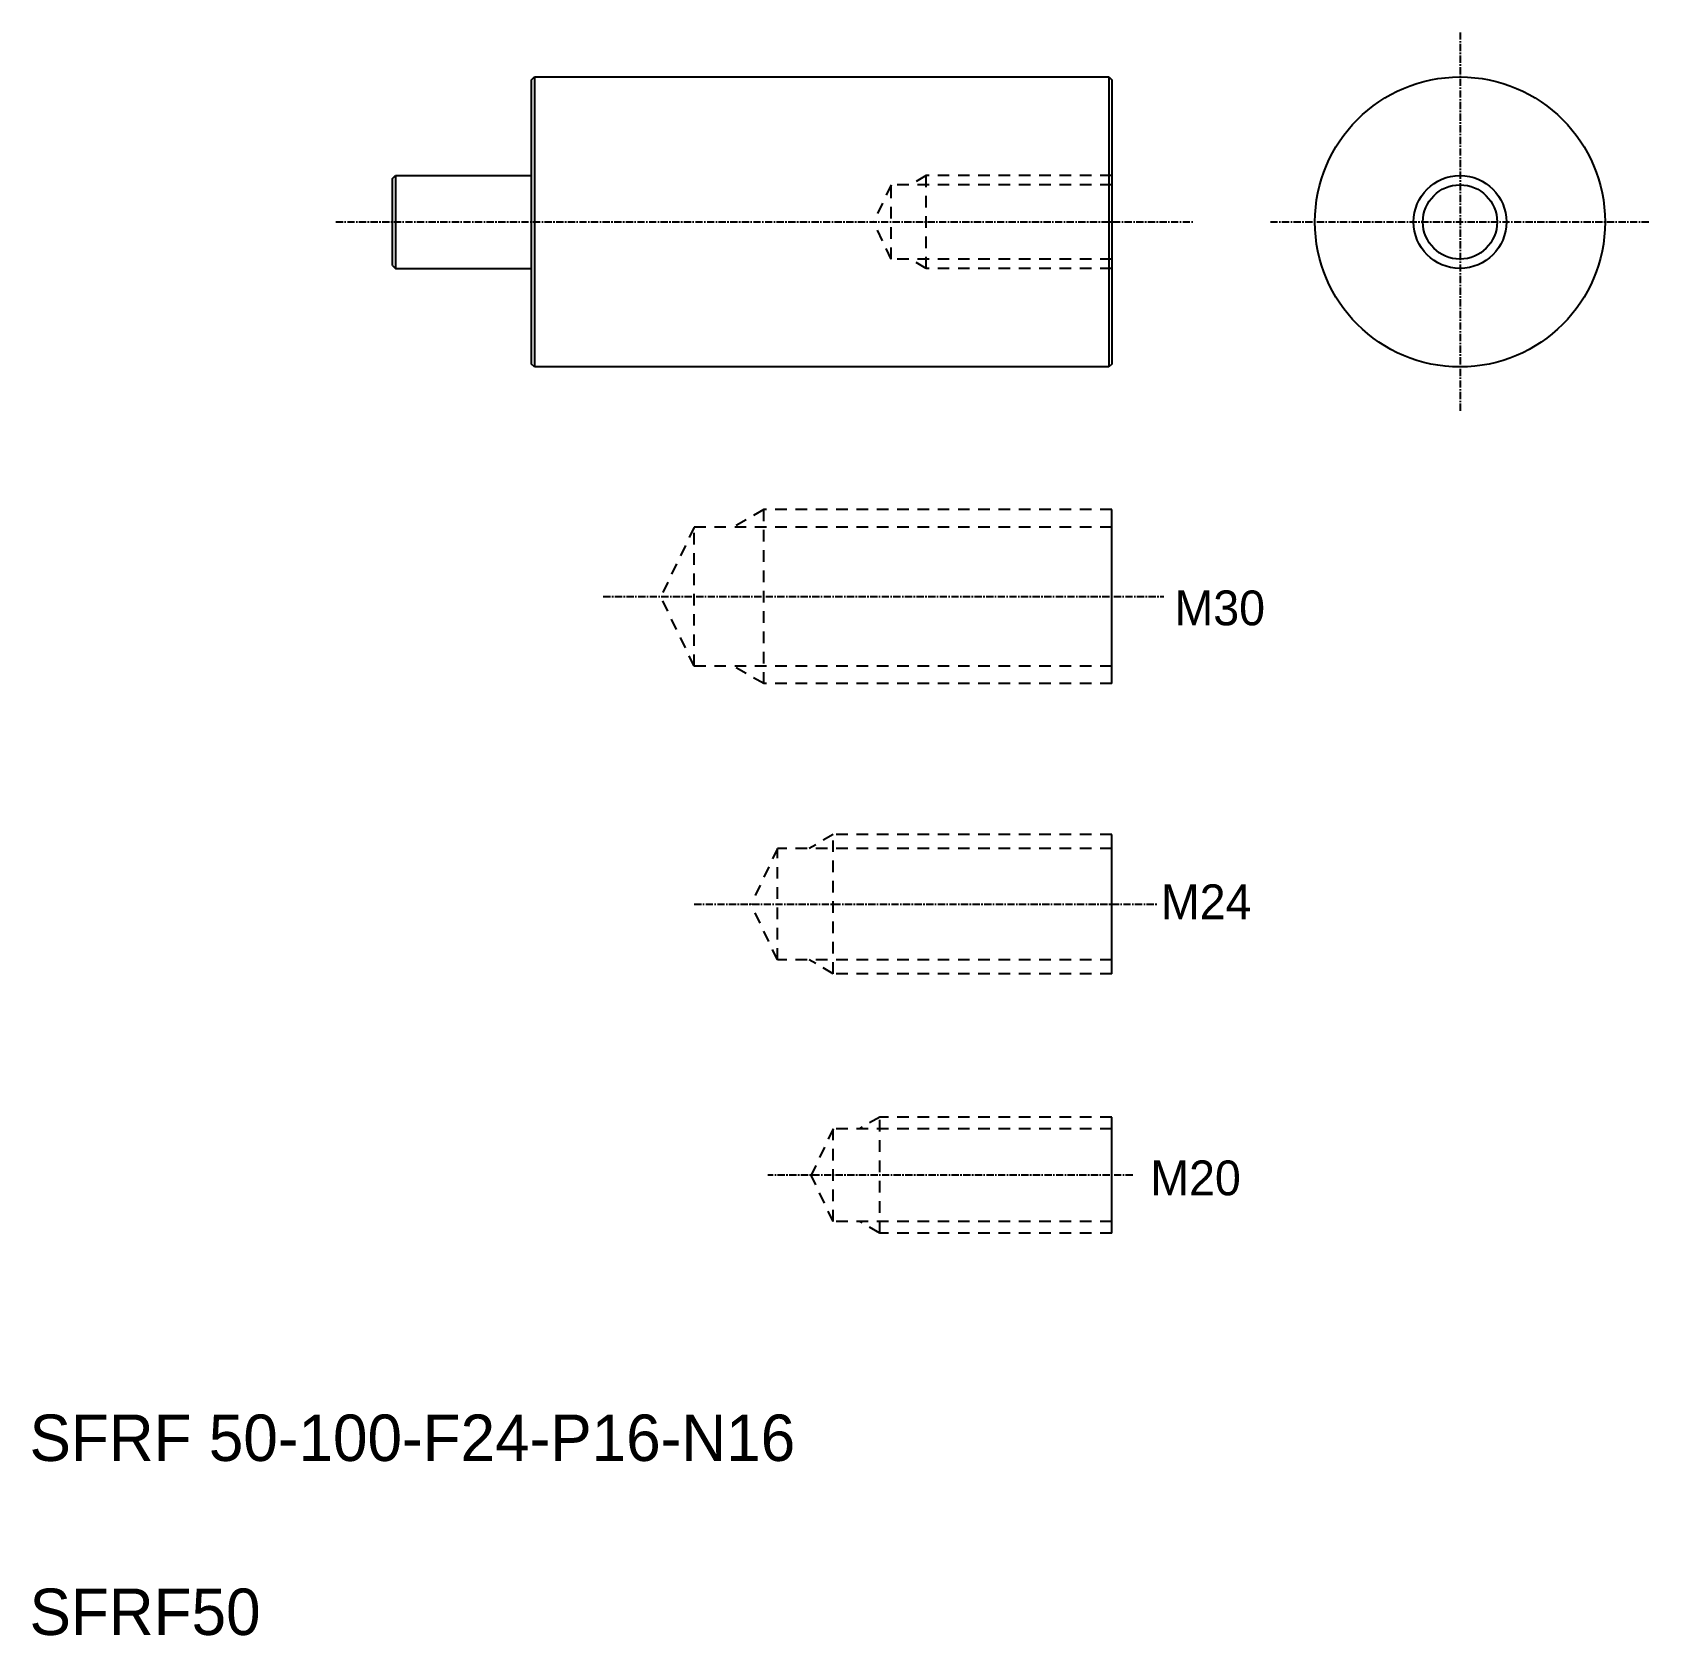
# Model space of a CAD drawing. Extents: x 147 to 425, y 35 to 311.
import ezdxf

# ---------------------------------------------------------------- set-up
doc = ezdxf.new("R2010")
doc.units = 0
doc.linetypes.add('CENTER', pattern=[2, 1.25, -0.25, 0.25, -0.25])
doc.linetypes.add('DASHED', pattern=[3.5, 2, -1.5])
doc.layers.get('0').update_dxf_attribs({"linetype": 'CONTINUOUS'})
doc.layers.add('CENTER', color=1, linetype='CENTER')

msp = doc.modelspace()

# ---------------------------------------------------------------- linework, layer by layer
for p, q in [((232.65, 303.06), (233.15, 303.56)), ((232.65, 254.06), (232.65, 303.06)), ((233.15, 303.56), (332.15, 303.56)), ((233.15, 303.56), (233.15, 253.56)), ((332.15, 303.56), (332.15, 253.56)), ((332.15, 303.56), (332.65, 303.06)), ((332.65, 303.06), (332.65, 254.06)), ((233.15, 291.06), (233.15, 291.06)), ((208.65, 286.06), (209.15, 286.56)), ((208.65, 271.06), (208.65, 286.06)), ((233.15, 278.56), (233.15, 278.56)), ((208.65, 271.06), (209.15, 270.56)), ((233.15, 253.56), (232.65, 254.06)), ((332.65, 254.06), (332.15, 253.56)), ((332.15, 253.56), (233.15, 253.56)), ((332.65, 198.97), (332.65, 228.97)), ((332.65, 148.96), (332.65, 172.96)), ((332.65, 104.25), (332.65, 124.25))]:
    msp.add_line(p, q)
at = {"color": 7}
msp.add_line((209.15, 286.56), (209.15, 270.56), dxfattribs=at)
at = {"color": 7, "linetype": 'CONTINUOUS'}
for p, q in [((209.15, 286.56), (232.45, 286.56)), ((209.15, 270.56), (232.45, 270.56))]:
    msp.add_line(p, q, dxfattribs=at)
at = {"color": 3, "linetype": 'DASHED'}
for p, q in [((294.65, 284.96), (291.6, 278.56)), ((332.65, 284.96), (294.65, 284.96)), ((294.65, 272.16), (294.65, 284.96)), ((300.65, 286.56), (297.88, 284.96)), ((300.65, 270.56), (300.65, 286.56)), ((332.65, 286.56), (300.65, 286.56)), ((294.65, 272.16), (291.6, 278.56)), ((332.65, 272.16), (294.65, 272.16)), ((300.65, 270.56), (297.88, 272.16)), ((332.65, 270.56), (300.65, 270.56)), ((272.65, 228.97), (267.45, 225.97)), ((332.65, 228.97), (272.65, 228.97)), ((272.65, 198.97), (272.65, 228.97)), ((260.65, 225.97), (254.93, 213.97)), ((332.65, 225.97), (260.65, 225.97)), ((260.65, 201.97), (260.65, 225.97)), ((260.65, 201.97), (254.93, 213.97)), ((332.65, 201.97), (260.65, 201.97)), ((272.65, 198.97), (267.45, 201.97)), ((332.65, 198.97), (272.65, 198.97)), ((284.65, 172.96), (280.49, 170.56)), ((332.65, 172.96), (284.65, 172.96)), ((284.65, 148.96), (284.65, 172.96)), ((275.05, 170.56), (270.48, 160.96)), ((332.65, 170.56), (275.05, 170.56)), ((275.05, 151.36), (275.05, 170.56)), ((275.05, 151.36), (270.48, 160.96)), ((332.65, 151.36), (275.05, 151.36)), ((284.65, 148.96), (280.49, 151.36)), ((332.65, 148.96), (284.65, 148.96)), ((292.65, 124.25), (289.18, 122.25)), ((332.65, 124.25), (292.65, 124.25)), ((292.65, 104.25), (292.65, 124.25)), ((284.65, 122.25), (280.84, 114.25)), ((332.65, 122.25), (284.65, 122.25)), ((284.65, 106.25), (284.65, 122.25)), ((284.65, 106.25), (280.84, 114.25)), ((332.65, 106.25), (284.65, 106.25)), ((292.65, 104.25), (289.18, 106.25)), ((332.65, 104.25), (292.65, 104.25))]:
    msp.add_line(p, q, dxfattribs=at)
msp.add_circle((392.69, 278.56), 25)
at = {"color": 3, "linetype": 'CONTINUOUS'}
msp.add_circle((392.69, 278.56), 8, dxfattribs=at)
at = {"color": 7, "linetype": 'CONTINUOUS'}
msp.add_circle((392.69, 278.56), 6.4, dxfattribs=at)
for centre, start, end in [((232.45, 286.76), 270, 0), ((232.45, 270.36), 0, 90)]:
    msp.add_arc(centre, 0.2, start, end)
at = {"layer": 'CENTER', "color": 1, "linetype": 'CENTER'}
for p, q in [((392.69, 311.25), (392.69, 245.86)), ((198.88, 278.56), (346.79, 278.56)), ((360, 278.56), (425.38, 278.56)), ((245, 213.97), (341.63, 213.97)), ((260.66, 160.96), (340.4, 160.96)), ((336.3, 114.25), (273.35, 114.25))]:
    msp.add_line(p, q, dxfattribs=at)

# ---------------------------------------------------------------- texts
at = {"color": 7}
for s, p in [('M30', (343.47, 209.03)), ('M24', (341.13, 158.37)), ('M20', (339.3, 110.77))]:
    msp.add_text(s, height=6, dxfattribs=at).set_placement(p)
for s, p in [('SFRF 50-100-F24-P16-N16', (146.09, 64.97)), ('SFRF50', (146.09, 34.97))]:
    msp.add_text(s, height=8).set_placement(p)

doc.saveas('drawing.dxf')
